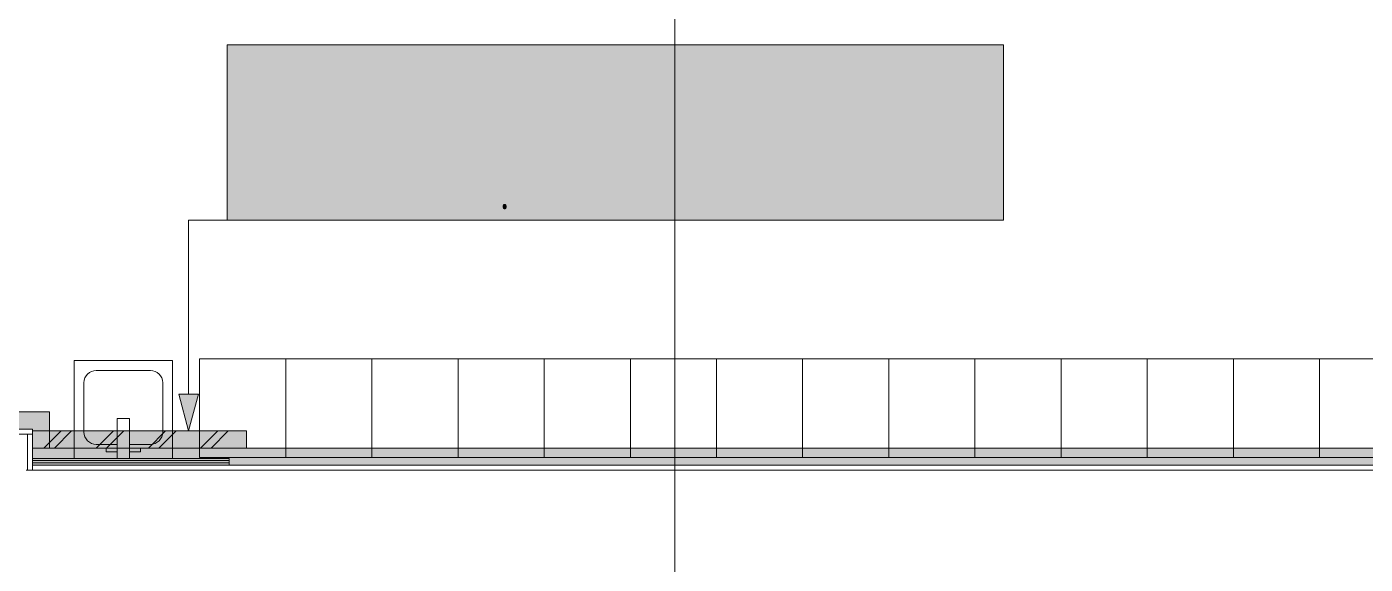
# Model space of a CAD drawing. Header units: millimetres. Extents: x 0 to 1189, y 0 to 841.
# Drawn here: x 378.8 to 433.2, y 371.7 to 393.5 of the extents above; entities that cross this region are included whole.
import ezdxf

# ---------------------------------------------------------------- set-up
doc = ezdxf.new("R2010")
doc.units = ezdxf.units.MM

msp = doc.modelspace()

# ---------------------------------------------------------------- hatches: boundary and pattern name
at = {"true_color": 0xffffff}
h = msp.add_hatch(color=7, dxfattribs=at)
h.dxf.hatch_style = 2
h.paths.add_polyline_path([(386.988591, 392.766371), (418.531639, 392.766371), (418.531639, 385.64936), (386.988591, 385.64936)])
at = {"true_color": 0x0077b0}
h = msp.add_hatch(color=144, dxfattribs=at)
h.dxf.hatch_style = 2
h.paths.add_polyline_path([(387.28954, 392.785444), (388.299917, 392.785444), (388.373643, 392.759882), (388.398585, 392.68347), (388.398585, 390.866113), (388.373643, 390.791354), (388.299917, 390.767445), (388.223505, 390.791354), (388.197943, 390.866113), (388.197943, 392.582046), (387.390963, 392.582046), (387.390963, 390.866113), (387.365676, 390.791354), (387.28954, 390.767445), (387.213403, 390.791354), (387.188116, 390.866113), (387.188116, 392.68347), (387.213403, 392.759882)])
h = msp.add_hatch(color=144, dxfattribs=at)
h.dxf.hatch_style = 2
h.paths.add_polyline_path([(388.803421, 390.866113), (388.803421, 392.68347), (388.828708, 392.759882), (388.904844, 392.785444), (388.980981, 392.759882), (389.006268, 392.68347), (389.006268, 391.977914), (389.813247, 391.977914), (389.813247, 392.68347), (389.83881, 392.759882), (389.915222, 392.785444), (389.988947, 392.759882), (390.013889, 392.68347), (390.013889, 390.866113), (389.988947, 390.791354), (389.915222, 390.767445), (389.83881, 390.791354), (389.813247, 390.866113), (389.813247, 391.775067), (389.006268, 391.775067), (389.006268, 390.866113), (388.980981, 390.791354), (388.904844, 390.767445), (388.828708, 390.791354)])
h = msp.add_hatch(color=144, dxfattribs=at)
h.dxf.hatch_style = 2
h.paths.add_polyline_path([(392.626206, 392.587558), (392.041918, 392.587558), (392.041918, 392.47511), (392.01732, 392.401109), (391.946006, 392.375891), (391.867458, 392.401454), (391.841826, 392.477866), (391.844583, 392.689533), (391.86987, 392.765669), (391.946006, 392.790956), (392.753537, 392.790956), (392.827399, 392.766014), (392.85496, 392.692289), (392.849448, 392.666933), (392.445958, 390.849025), (392.413643, 390.790596), (392.349496, 390.770201), (392.273566, 390.795695), (392.248072, 390.871625), (392.248072, 390.894225)])
h = msp.add_hatch(color=144, dxfattribs=at)
h.dxf.hatch_style = 2
h.paths.add_polyline_path([(391.327128, 391.269602), (390.520149, 391.269602), (390.444012, 391.295165), (390.418725, 391.371577), (390.444012, 391.447714), (390.520149, 391.473001), (391.327128, 391.473001), (391.403264, 391.447714), (391.428551, 391.371577), (391.403264, 391.295165)])
h = msp.add_hatch(color=144, dxfattribs=at)
h.paths.add_polyline_path([(398.671832, 389.79256), (398.671832, 388.58154), (398.642342, 388.424857), (398.55332, 388.293806), (398.422613, 388.206369), (398.268342, 388.178051), (398.065495, 388.178051), (397.909156, 388.206369), (397.780517, 388.293806), (397.691495, 388.424857), (397.662005, 388.58154), (397.662005, 389.185672), (397.691495, 389.342355), (397.780517, 389.473407), (397.91019, 389.55981), (398.065495, 389.589162), (398.468984, 389.589162), (398.468984, 389.79256), (398.454446, 389.870695), (398.412209, 389.936427), (398.34689, 389.978182), (398.268342, 389.992651), (397.96352, 389.992651), (397.890002, 390.018145), (397.864852, 390.094075), (397.890002, 390.170487), (397.96352, 390.19605), (398.268342, 390.19605), (398.42468, 390.166353), (398.55332, 390.077539), (398.642342, 389.948692)])
h.paths.add_polyline_path([(398.468984, 388.58154), (398.468984, 389.385763), (398.065495, 389.385763), (397.986947, 389.371501), (397.921628, 389.329539), (397.879391, 389.263807), (397.864852, 389.185672), (397.864852, 388.58154), (397.879735, 388.504439), (397.924384, 388.437673), (397.989358, 388.3933), (398.065495, 388.378693), (398.268342, 388.378693), (398.345512, 388.3933), (398.409453, 388.437673), (398.454102, 388.503406)])
h = msp.add_hatch(color=144, dxfattribs=at)
h.paths.add_polyline_path([(387.188116, 388.680208), (387.188116, 389.084249), (387.197151, 389.185888), (387.224428, 389.27931), (387.270204, 389.364774), (387.33474, 389.442539), (387.412504, 389.507074), (387.497968, 389.552851), (387.591391, 389.580127), (387.693029, 389.589162), (387.888091, 389.553195), (388.051319, 389.445295), (388.115855, 389.367487), (388.161631, 389.281722), (388.188908, 389.187481), (388.197943, 389.084249), (388.197943, 388.680208), (388.188477, 388.580162), (388.160253, 388.487558), (388.113529, 388.402395), (388.048563, 388.324674), (387.972005, 388.260139), (387.886713, 388.214362), (387.793463, 388.187085), (387.693029, 388.178051), (387.591391, 388.187085), (387.497968, 388.214362), (387.412504, 388.260139), (387.33474, 388.324674), (387.270204, 388.402395), (387.224428, 388.487558), (387.197151, 388.580162)])
h.paths.add_polyline_path([(387.995095, 388.682964), (387.995095, 389.087005), (387.973598, 389.202484), (387.907452, 389.301427), (387.809956, 389.367091), (387.693029, 389.388519), (387.576103, 389.367091), (387.478607, 389.301427), (387.412461, 389.202484), (387.390963, 389.087005), (387.390963, 388.682964), (387.412461, 388.565417), (387.478607, 388.468541), (387.576103, 388.4015), (387.693029, 388.378693), (387.809956, 388.4015), (387.907452, 388.468541), (387.973598, 388.566451)])
h = msp.add_hatch(color=144, dxfattribs=at)
h.dxf.hatch_style = 2
h.paths.add_polyline_path([(388.703843, 389.589162), (389.612246, 389.589162), (389.767619, 389.55981), (389.897775, 389.473407), (389.98659, 389.342355), (390.016286, 389.185672), (390.016286, 388.276718), (389.990724, 388.20196), (389.914312, 388.178051), (389.838175, 388.20196), (389.812888, 388.276718), (389.812888, 389.185672), (389.798419, 389.263807), (389.756664, 389.329539), (389.690863, 389.372534), (389.612246, 389.385763), (389.409398, 389.385763), (389.409398, 388.276718), (389.383905, 388.20196), (389.307975, 388.178051), (389.233974, 388.20196), (389.208756, 388.276718), (389.208756, 389.385763), (388.805266, 389.385763), (388.805266, 388.276718), (388.779979, 388.20196), (388.703843, 388.178051), (388.627706, 388.20196), (388.602419, 388.276718), (388.602419, 389.490494), (388.627706, 389.564219)])
h = msp.add_hatch(color=144, dxfattribs=at)
h.dxf.hatch_style = 2
h.paths.add_polyline_path([(391.112001, 388.276718), (391.112001, 389.490494), (391.137288, 389.564219), (391.213425, 389.589162), (391.718338, 389.589162), (391.87261, 389.55981), (392.003316, 389.473407), (392.092338, 389.342355), (392.121828, 389.185672), (392.121828, 388.276718), (392.096541, 388.20196), (392.020404, 388.178051), (391.944268, 388.20196), (391.918981, 388.276718), (391.918981, 389.185672), (391.904442, 389.263807), (391.862205, 389.329539), (391.796886, 389.372534), (391.718338, 389.385763), (391.314849, 389.385763), (391.314849, 388.276718), (391.289562, 388.20196), (391.213425, 388.178051), (391.137288, 388.20196)])
h = msp.add_hatch(color=144, dxfattribs=at)
h.paths.add_polyline_path([(392.526304, 388.680208), (392.526304, 389.084249), (392.535339, 389.185888), (392.562616, 389.27931), (392.608392, 389.364774), (392.672928, 389.442539), (392.750692, 389.507074), (392.836156, 389.552851), (392.929579, 389.580127), (393.031218, 389.589162), (393.226279, 389.553195), (393.389507, 389.445295), (393.454043, 389.367487), (393.499819, 389.281722), (393.527096, 389.187481), (393.536131, 389.084249), (393.536131, 388.680208), (393.526665, 388.580162), (393.498441, 388.487558), (393.451717, 388.402395), (393.386751, 388.324674), (393.310193, 388.260139), (393.224901, 388.214362), (393.131651, 388.187085), (393.031218, 388.178051), (392.929579, 388.187085), (392.836156, 388.214362), (392.750692, 388.260139), (392.672928, 388.324674), (392.608392, 388.402395), (392.562616, 388.487558), (392.535339, 388.580162)])
h.paths.add_polyline_path([(393.333284, 388.682964), (393.333284, 389.087005), (393.311786, 389.202484), (393.24564, 389.301427), (393.148144, 389.367091), (393.031218, 389.388519), (392.914291, 389.367091), (392.816795, 389.301427), (392.750649, 389.202484), (392.729152, 389.087005), (392.729152, 388.682964), (392.750649, 388.565417), (392.816795, 388.468541), (392.914291, 388.4015), (393.031218, 388.378693), (393.148144, 388.4015), (393.24564, 388.468541), (393.311786, 388.566451)])
h = msp.add_hatch(color=144, dxfattribs=at)
h.dxf.hatch_style = 2
h.paths.add_polyline_path([(394.445521, 389.589162), (394.84901, 389.589162), (394.925147, 389.564219), (394.950434, 389.490494), (394.950434, 388.276718), (394.925147, 388.20196), (394.84901, 388.178051), (394.772873, 388.20196), (394.747586, 388.276718), (394.747586, 389.385763), (394.516076, 389.385763), (394.135186, 388.24585), (394.101218, 388.195001), (394.042031, 388.178051), (393.965894, 388.203338), (393.940607, 388.279474), (393.946119, 388.310894), (394.344097, 389.507582), (394.384267, 389.569456)])
h = msp.add_hatch(color=144, dxfattribs=at)
h.paths.add_polyline_path([(396.161889, 389.385763), (395.7584, 389.385763), (395.679852, 389.371501), (395.614533, 389.329539), (395.572296, 389.263807), (395.557758, 389.185672), (395.557758, 388.58154), (395.57264, 388.504439), (395.617289, 388.437673), (395.682263, 388.3933), (395.7584, 388.378693), (395.961247, 388.378693), (396.038417, 388.3933), (396.102358, 388.437673), (396.147007, 388.503406), (396.161889, 388.58154)])
h.paths.add_polyline_path([(396.565379, 388.276718), (396.540437, 388.20196), (396.466711, 388.178051), (396.337107, 388.203682), (396.235201, 388.28223), (396.110006, 388.203682), (395.961247, 388.178051), (395.7584, 388.178051), (395.602061, 388.206369), (395.473422, 388.293806), (395.3844, 388.423824), (395.35491, 388.58154), (395.35491, 389.185672), (395.3844, 389.342355), (395.473422, 389.473407), (395.602061, 389.55981), (395.7584, 389.589162), (396.263313, 389.589162), (396.33945, 389.564219), (396.364737, 389.490494), (396.364737, 388.480117), (396.390299, 388.40398), (396.466711, 388.378693), (396.540437, 388.35313)])
h = msp.add_hatch(color=144, dxfattribs=at)
h.paths.add_polyline_path([(399.076308, 388.680208), (399.076308, 389.084249), (399.085343, 389.185888), (399.11262, 389.27931), (399.158396, 389.364774), (399.222931, 389.442539), (399.300696, 389.507074), (399.38616, 389.552851), (399.479582, 389.580127), (399.581221, 389.589162), (399.776283, 389.553195), (399.939511, 389.445295), (400.004047, 389.367487), (400.049823, 389.281722), (400.0771, 389.187481), (400.086135, 389.084249), (400.086135, 388.680208), (400.076669, 388.580162), (400.048445, 388.487558), (400.001721, 388.402395), (399.936755, 388.324674), (399.860197, 388.260139), (399.774905, 388.214362), (399.681655, 388.187085), (399.581221, 388.178051), (399.479582, 388.187085), (399.38616, 388.214362), (399.300696, 388.260139), (399.222931, 388.324674), (399.158396, 388.402395), (399.11262, 388.487558), (399.085343, 388.580162)])
h.paths.add_polyline_path([(399.883287, 388.682964), (399.883287, 389.087005), (399.86179, 389.202484), (399.795644, 389.301427), (399.698148, 389.367091), (399.581221, 389.388519), (399.464295, 389.367091), (399.366799, 389.301427), (399.300653, 389.202484), (399.279155, 389.087005), (399.279155, 388.682964), (399.300653, 388.565417), (399.366799, 388.468541), (399.464295, 388.4015), (399.581221, 388.378693), (399.698148, 388.4015), (399.795644, 388.468541), (399.86179, 388.566451)])
h = msp.add_hatch(color=144, dxfattribs=at)
h.dxf.hatch_style = 2
h.paths.add_polyline_path([(401.18186, 388.276718), (401.18186, 389.490494), (401.207147, 389.564219), (401.283284, 389.589162), (401.788197, 389.589162), (401.942468, 389.55981), (402.073175, 389.473407), (402.162197, 389.342355), (402.191687, 389.185672), (402.191687, 388.276718), (402.1664, 388.20196), (402.090263, 388.178051), (402.014126, 388.20196), (401.988839, 388.276718), (401.988839, 389.185672), (401.974301, 389.263807), (401.932064, 389.329539), (401.866745, 389.372534), (401.788197, 389.385763), (401.384707, 389.385763), (401.384707, 388.276718), (401.35942, 388.20196), (401.283284, 388.178051), (401.207147, 388.20196)])
h = msp.add_hatch(color=144, dxfattribs=at)
h.paths.add_polyline_path([(402.596163, 388.680208), (402.596163, 389.084249), (402.605198, 389.185888), (402.632474, 389.27931), (402.678251, 389.364774), (402.742786, 389.442539), (402.820551, 389.507074), (402.906015, 389.552851), (402.999437, 389.580127), (403.101076, 389.589162), (403.296138, 389.553195), (403.459366, 389.445295), (403.523902, 389.367487), (403.569678, 389.281722), (403.596955, 389.187481), (403.60599, 389.084249), (403.60599, 388.680208), (403.596524, 388.580162), (403.5683, 388.487558), (403.521576, 388.402395), (403.45661, 388.324674), (403.380052, 388.260139), (403.29476, 388.214362), (403.201509, 388.187085), (403.101076, 388.178051), (402.999437, 388.187085), (402.906015, 388.214362), (402.820551, 388.260139), (402.742786, 388.324674), (402.678251, 388.402395), (402.632474, 388.487558), (402.605198, 388.580162)])
h.paths.add_polyline_path([(403.403142, 388.682964), (403.403142, 389.087005), (403.381645, 389.202484), (403.315499, 389.301427), (403.218003, 389.367091), (403.101076, 389.388519), (402.98415, 389.367091), (402.886654, 389.301427), (402.820508, 389.202484), (402.79901, 389.087005), (402.79901, 388.682964), (402.820508, 388.565417), (402.886654, 388.468541), (402.98415, 388.4015), (403.101076, 388.378693), (403.218003, 388.4015), (403.315499, 388.468541), (403.381645, 388.566451)])
h = msp.add_hatch(color=144, dxfattribs=at)
h.dxf.hatch_style = 2
h.paths.add_polyline_path([(404.11189, 389.589162), (405.020292, 389.589162), (405.175666, 389.55981), (405.305822, 389.473407), (405.394637, 389.342355), (405.424333, 389.185672), (405.424333, 388.276718), (405.398771, 388.20196), (405.322358, 388.178051), (405.246222, 388.20196), (405.220935, 388.276718), (405.220935, 389.185672), (405.206465, 389.263807), (405.164711, 389.329539), (405.09891, 389.372534), (405.020292, 389.385763), (404.817445, 389.385763), (404.817445, 388.276718), (404.791952, 388.20196), (404.716022, 388.178051), (404.642021, 388.20196), (404.616803, 388.276718), (404.616803, 389.385763), (404.213313, 389.385763), (404.213313, 388.276718), (404.188026, 388.20196), (404.11189, 388.178051), (404.035753, 388.20196), (404.010466, 388.276718), (404.010466, 389.490494), (404.035753, 389.564219)])
h = msp.add_hatch(color=144, dxfattribs=at)
h.paths.add_polyline_path([(405.828535, 388.680208), (405.828535, 389.084249), (405.83757, 389.185888), (405.864846, 389.27931), (405.910623, 389.364774), (405.975158, 389.442539), (406.052923, 389.507074), (406.138387, 389.552851), (406.231809, 389.580127), (406.333448, 389.589162), (406.528509, 389.553195), (406.691738, 389.445295), (406.756273, 389.367487), (406.80205, 389.281722), (406.829327, 389.187481), (406.838361, 389.084249), (406.838361, 388.680208), (406.828896, 388.580162), (406.800672, 388.487558), (406.753948, 388.402395), (406.688982, 388.324674), (406.612423, 388.260139), (406.527131, 388.214362), (406.433881, 388.187085), (406.333448, 388.178051), (406.231809, 388.187085), (406.138387, 388.214362), (406.052923, 388.260139), (405.975158, 388.324674), (405.910623, 388.402395), (405.864846, 388.487558), (405.83757, 388.580162)])
h.paths.add_polyline_path([(406.635514, 388.682964), (406.635514, 389.087005), (406.614017, 389.202484), (406.547871, 389.301427), (406.450375, 389.367091), (406.333448, 389.388519), (406.216522, 389.367091), (406.119025, 389.301427), (406.052879, 389.202484), (406.031382, 389.087005), (406.031382, 388.682964), (406.052879, 388.565417), (406.119025, 388.468541), (406.216522, 388.4015), (406.333448, 388.378693), (406.450375, 388.4015), (406.547871, 388.468541), (406.614017, 388.566451)])
h = msp.add_hatch(color=144, dxfattribs=at)
h.dxf.hatch_style = 2
h.paths.add_polyline_path([(407.747751, 389.589162), (408.151241, 389.589162), (408.227377, 389.564219), (408.252664, 389.490494), (408.252664, 388.276718), (408.227377, 388.20196), (408.151241, 388.178051), (408.075104, 388.20196), (408.049817, 388.276718), (408.049817, 389.385763), (407.818307, 389.385763), (407.437417, 388.24585), (407.403448, 388.195001), (407.344261, 388.178051), (407.268125, 388.203338), (407.242838, 388.279474), (407.24835, 388.310894), (407.646327, 389.507582), (407.686497, 389.569456)])
h = msp.add_hatch(color=144, dxfattribs=at)
h.dxf.hatch_style = 2
h.paths.add_polyline_path([(408.859988, 388.92605), (409.494988, 389.56105), (409.526132, 389.582547), (409.565544, 389.589162), (409.64168, 389.564219), (409.666967, 389.490494), (409.636099, 389.419939), (409.192922, 388.974006), (409.647675, 388.33625), (409.666967, 388.276718), (409.64168, 388.20196), (409.565544, 388.178051), (409.516968, 388.188731), (409.481208, 388.220494), (409.046299, 388.830138), (408.859988, 388.641072), (408.859988, 388.276718), (408.834701, 388.20196), (408.758564, 388.178051), (408.682428, 388.20196), (408.657141, 388.276718), (408.657141, 389.490494), (408.682428, 389.564219), (408.758564, 389.589162), (408.834701, 389.564219), (408.859988, 389.490494)])
h = msp.add_hatch(color=144, dxfattribs=at)
h.paths.add_polyline_path([(410.878423, 389.385763), (410.474933, 389.385763), (410.396385, 389.371501), (410.331066, 389.329539), (410.288829, 389.263807), (410.274291, 389.185672), (410.274291, 388.58154), (410.289174, 388.504439), (410.333822, 388.437673), (410.398797, 388.3933), (410.474933, 388.378693), (410.677781, 388.378693), (410.754951, 388.3933), (410.818892, 388.437673), (410.86354, 388.503406), (410.878423, 388.58154)])
h.paths.add_polyline_path([(411.281913, 388.276718), (411.25697, 388.20196), (411.183245, 388.178051), (411.05364, 388.203682), (410.951735, 388.28223), (410.82654, 388.203682), (410.677781, 388.178051), (410.474933, 388.178051), (410.318595, 388.206369), (410.189955, 388.293806), (410.100934, 388.423824), (410.071444, 388.58154), (410.071444, 389.185672), (410.100934, 389.342355), (410.189955, 389.473407), (410.318595, 389.55981), (410.474933, 389.589162), (410.979847, 389.589162), (411.055983, 389.564219), (411.08127, 389.490494), (411.08127, 388.480117), (411.106833, 388.40398), (411.183245, 388.378693), (411.25697, 388.35313)])
h = msp.add_hatch(color=144, dxfattribs=at)
h.dxf.hatch_style = 2
h.paths.add_polyline_path([(387.137956, 386.163465), (387.137956, 387.074072), (387.156973, 387.129194), (387.214023, 387.147935), (387.592708, 387.147935), (387.708532, 387.125955), (387.80658, 387.061394), (387.873277, 386.962658), (387.895325, 386.845318), (387.895325, 386.163465), (387.876309, 386.107516), (387.819258, 386.089602), (387.762207, 386.107516), (387.74319, 386.163465), (387.74319, 386.845318), (387.732304, 386.904091), (387.700746, 386.953356), (387.651482, 386.985533), (387.592708, 386.9958), (387.290091, 386.9958), (387.290091, 386.163465), (387.271074, 386.107516), (387.214023, 386.089602), (387.156973, 386.107516)])
h = msp.add_hatch(color=144, dxfattribs=at)
h.paths.add_polyline_path([(388.198782, 387.074072), (388.217799, 387.129194), (388.27485, 387.147935), (388.653534, 387.147935), (388.770806, 387.125955), (388.867406, 387.061394), (388.934103, 386.962658), (388.956152, 386.845318), (388.956152, 386.392219), (388.934103, 386.274879), (388.867406, 386.176143), (388.770806, 386.110755), (388.653534, 386.089602), (388.350917, 386.089602), (388.350917, 385.708712), (388.3319, 385.653108), (388.27485, 385.634298), (388.217799, 385.653108), (388.198782, 385.708712)])
h.paths.add_polyline_path([(388.350917, 386.9958), (388.350917, 386.240084), (388.653534, 386.240084), (388.711205, 386.251177), (388.759368, 386.284181), (388.792854, 386.333446), (388.804016, 386.392219), (388.804016, 386.845318), (388.79313, 386.904091), (388.761573, 386.953356), (388.712308, 386.985533), (388.653534, 386.9958)])
h = msp.add_hatch(color=144, dxfattribs=at)
h.dxf.hatch_style = 2
h.paths.add_polyline_path([(390.016978, 387.074072), (390.016978, 386.163465), (389.997961, 386.107516), (389.94091, 386.089602), (389.562225, 386.089602), (389.444954, 386.110755), (389.348354, 386.176143), (389.281657, 386.274052), (389.259608, 386.392219), (389.259608, 387.074072), (389.278625, 387.129194), (389.335676, 387.147935), (389.392727, 387.129194), (389.411744, 387.074072), (389.411744, 386.392219), (389.422906, 386.334272), (389.456392, 386.284181), (389.505381, 386.251177), (389.562225, 386.240084), (389.864843, 386.240084), (389.864843, 387.074072), (389.883859, 387.129194), (389.94091, 387.147935), (389.997961, 387.129194)])
h = msp.add_hatch(color=144, dxfattribs=at)
h.paths.add_polyline_path([(390.47257, 387.074072), (390.564416, 387.129194), (390.648407, 387.147935), (390.693952, 387.161784), (390.734948, 387.200852), (390.765403, 387.250461), (390.775187, 387.300071), (390.764094, 387.359051), (390.73109, 387.408109), (390.681825, 387.440493), (390.623052, 387.450552), (390.564278, 387.439666), (390.515013, 387.408109), (390.483456, 387.359051), (390.47257, 387.300071)])
h.paths.add_polyline_path([(390.849601, 387.118169), (390.943239, 387.06105), (391.016619, 386.978712), (391.062301, 386.878942), (391.077804, 386.770904), (391.077804, 386.466633), (391.049554, 386.321043), (390.965907, 386.199845), (390.844296, 386.116818), (390.699119, 386.089602), (390.55284, 386.116818), (390.430126, 386.199845), (390.347582, 386.32187), (390.320434, 386.466633), (390.320434, 387.300071), (390.342483, 387.417824), (390.40918, 387.516147), (390.506401, 387.58119), (390.623052, 387.603239), (390.740323, 387.580915), (390.838577, 387.513942), (390.90362, 387.417548), (390.925669, 387.300071), (390.906652, 387.197338)])
h.paths.add_polyline_path([(390.925669, 386.468287), (390.925669, 386.770904), (390.909408, 386.857996), (390.860074, 386.931859), (390.786625, 386.981399), (390.699119, 386.997453), (390.611614, 386.981399), (390.538164, 386.931859), (390.488831, 386.857996), (390.47257, 386.770904), (390.47257, 386.468287), (390.488831, 386.380023), (390.538164, 386.307883), (390.611614, 386.25724), (390.699119, 386.240084), (390.786625, 386.25724), (390.860074, 386.307883), (390.909408, 386.38085)])
h = msp.add_hatch(color=144, dxfattribs=at)
h.paths.add_polyline_path([(391.649702, 386.544906), (391.544007, 386.576945), (391.457328, 386.644124), (391.400278, 386.736866), (391.381261, 386.845318), (391.403309, 386.962658), (391.470006, 387.061394), (391.566607, 387.125955), (391.683878, 387.147935), (392.062563, 387.147935), (392.119613, 387.129194), (392.13863, 387.074072), (392.13863, 386.163465), (392.119613, 386.107516), (392.062563, 386.089602), (392.005512, 386.107516), (391.986495, 386.163465), (391.986495, 386.542701), (391.833808, 386.542701), (391.518513, 386.119367), (391.491228, 386.096423), (391.457328, 386.089602), (391.400278, 386.107516), (391.381261, 386.163465), (391.396143, 386.210318)])
h.paths.add_polyline_path([(391.533396, 386.845318), (391.544558, 386.787371), (391.578044, 386.73728), (391.627034, 386.703793), (391.683878, 386.692631), (391.986495, 386.692631), (391.986495, 386.9958), (391.683878, 386.9958), (391.625104, 386.984913), (391.57584, 386.953356), (391.544283, 386.904091)])
h = msp.add_hatch(color=144, dxfattribs=at)
h.dxf.hatch_style = 2
h.paths.add_polyline_path([(392.971253, 386.392219), (392.961469, 386.455402), (392.931015, 386.502462), (392.841718, 386.542701), (392.744704, 386.542701), (392.691787, 386.565852), (392.668636, 386.618768), (392.691787, 386.67389), (392.76565, 386.697041), (392.788801, 386.697041), (392.814157, 386.694836), (392.881474, 386.705998), (392.931015, 386.739485), (392.961469, 386.78682), (392.971253, 386.845318), (392.961194, 386.904091), (392.92881, 386.953356), (392.879545, 386.985533), (392.820772, 386.9958), (392.744704, 386.9958), (392.674493, 386.986016), (392.589813, 386.957215), (392.520566, 386.928689), (392.498862, 386.919181), (392.458623, 386.946742), (392.442087, 386.999658), (392.473368, 387.056778), (392.566661, 387.107696), (392.662091, 387.138151), (392.744704, 387.147935), (392.820772, 387.147935), (392.938318, 387.125955), (393.036848, 387.061394), (393.101409, 386.962658), (393.123389, 386.845318), (393.097826, 386.709099), (393.01976, 386.618768), (393.097826, 386.528438), (393.123389, 386.392219), (393.101409, 386.274879), (393.036848, 386.176143), (392.938318, 386.110755), (392.820772, 386.089602), (392.744704, 386.089602), (392.660161, 386.09911), (392.564457, 386.127636), (392.472473, 386.17883), (392.442087, 386.237879), (392.458623, 386.290795), (392.501067, 386.318356), (392.525251, 386.308848), (392.592017, 386.280322), (392.674769, 386.249868), (392.744704, 386.240084), (392.820772, 386.240084), (392.879545, 386.251177), (392.92881, 386.284181), (392.960367, 386.333446)])
h = msp.add_hatch(color=144, dxfattribs=at)
h.dxf.hatch_style = 2
h.paths.add_polyline_path([(393.578813, 386.650739), (394.055063, 387.126989), (394.10798, 387.147935), (394.16503, 387.129194), (394.184047, 387.074072), (394.160896, 387.021156), (393.828514, 386.686568), (394.169165, 386.208113), (394.184047, 386.163465), (394.16503, 386.107516), (394.10798, 386.089602), (394.04459, 386.121572), (393.718822, 386.57853), (393.578813, 386.436867), (393.578813, 386.163465), (393.559796, 386.107516), (393.502745, 386.089602), (393.445695, 386.107516), (393.426678, 386.163465), (393.426678, 387.074072), (393.445695, 387.129194), (393.502745, 387.147935), (393.559796, 387.129194), (393.578813, 387.074072)])
h = msp.add_hatch(color=144, dxfattribs=at)
h.dxf.hatch_style = 2
h.paths.add_polyline_path([(395.092738, 385.935261), (395.092738, 386.089602), (394.790121, 386.089602), (394.67285, 386.110755), (394.576249, 386.176143), (394.509552, 386.274879), (394.487504, 386.392219), (394.487504, 387.074072), (394.506521, 387.129194), (394.563572, 387.147935), (394.620622, 387.129194), (394.639639, 387.074072), (394.639639, 386.392219), (394.650801, 386.334272), (394.684288, 386.284181), (394.733277, 386.251177), (394.790121, 386.240084), (395.092738, 386.240084), (395.092738, 387.074072), (395.111755, 387.129194), (395.168806, 387.147935), (395.225857, 387.129194), (395.244874, 387.074072), (395.244874, 385.937466), (395.223101, 385.819713), (395.158333, 385.72139), (395.061732, 385.656347), (394.944461, 385.634298), (394.639639, 385.634298), (394.582588, 385.653384), (394.563572, 385.710917), (394.586723, 385.763834), (394.639639, 385.786985), (394.942256, 385.786985), (395.00103, 385.797044), (395.050295, 385.829428), (395.081852, 385.876764)])
h = msp.add_hatch(color=144, dxfattribs=at)
h.dxf.hatch_style = 2
h.paths.add_polyline_path([(396.217505, 386.845318), (396.217505, 386.392219), (396.228667, 386.334272), (396.262153, 386.284181), (396.311142, 386.251177), (396.367987, 386.240084), (396.594536, 386.240084), (396.651587, 386.220998), (396.670604, 386.163465), (396.651587, 386.107516), (396.594536, 386.089602), (396.367987, 386.089602), (396.250716, 386.110755), (396.154115, 386.176143), (396.087418, 386.274052), (396.065369, 386.392219), (396.065369, 386.845318), (396.087418, 386.962658), (396.154115, 387.061394), (396.250716, 387.125955), (396.367987, 387.147935), (396.594536, 387.147935), (396.651587, 387.128918), (396.670604, 387.071867), (396.651587, 387.014817), (396.594536, 386.9958), (396.367987, 386.9958), (396.309213, 386.984913), (396.259948, 386.953356), (396.228391, 386.904091)])
h = msp.add_hatch(color=144, dxfattribs=at)
h.dxf.hatch_style = 2
h.paths.add_polyline_path([(397.428477, 386.466633), (397.12586, 386.855791), (397.12586, 386.163465), (397.106843, 386.107516), (397.049792, 386.089602), (396.992742, 386.107516), (396.973725, 386.163465), (396.973725, 387.074072), (396.992742, 387.129194), (397.049792, 387.147935), (397.087826, 387.136566), (397.12586, 387.101633), (397.428477, 386.711924), (397.731094, 387.101633), (397.769404, 387.136566), (397.807713, 387.147935), (397.862835, 387.129194), (397.881576, 387.074072), (397.881576, 386.163465), (397.862835, 386.107516), (397.807713, 386.089602), (397.75018, 386.107516), (397.731094, 386.163465), (397.731094, 386.855791)])
h = msp.add_hatch(color=144, dxfattribs=at)
h.dxf.hatch_style = 2
h.paths.add_polyline_path([(399.311916, 386.845318), (399.311916, 386.392219), (399.323078, 386.334272), (399.356564, 386.284181), (399.405554, 386.251177), (399.462398, 386.240084), (399.688947, 386.240084), (399.745998, 386.220998), (399.765015, 386.163465), (399.745998, 386.107516), (399.688947, 386.089602), (399.462398, 386.089602), (399.345127, 386.110755), (399.248526, 386.176143), (399.181829, 386.274052), (399.15978, 386.392219), (399.15978, 386.845318), (399.181829, 386.962658), (399.248526, 387.061394), (399.345127, 387.125955), (399.462398, 387.147935), (399.688947, 387.147935), (399.745998, 387.128918), (399.765015, 387.071867), (399.745998, 387.014817), (399.688947, 386.9958), (399.462398, 386.9958), (399.403624, 386.984913), (399.354359, 386.953356), (399.322802, 386.904091)])
h = msp.add_hatch(color=144, dxfattribs=at)
h.dxf.hatch_style = 2
h.paths.add_polyline_path([(400.537771, 386.618768), (400.812828, 386.205908), (400.825506, 386.163465), (400.806489, 386.107516), (400.749438, 386.089602), (400.686048, 386.121572), (400.446821, 386.480965), (400.207593, 386.121572), (400.144203, 386.089602), (400.091287, 386.110548), (400.068136, 386.163465), (400.080814, 386.205908), (400.35587, 386.618768), (400.080814, 387.029424), (400.068136, 387.074072), (400.087153, 387.129194), (400.144203, 387.147935), (400.207593, 387.115965), (400.446821, 386.756572), (400.686048, 387.115965), (400.749438, 387.147935), (400.806489, 387.130021), (400.825506, 387.074072), (400.812828, 387.029424)])
h = msp.add_hatch(color=144, dxfattribs=at)
h.paths.add_polyline_path([(401.507647, 386.997453), (401.420141, 386.981399), (401.346692, 386.931859), (401.297358, 386.858823), (401.281097, 386.770904), (401.281097, 386.694836), (401.734196, 386.694836), (401.734196, 386.770904), (401.717935, 386.858823), (401.668602, 386.931859), (401.595152, 386.981399)])
h.paths.add_polyline_path([(401.281097, 386.542701), (401.281097, 386.392219), (401.292259, 386.334272), (401.325746, 386.284181), (401.374735, 386.251177), (401.431579, 386.240084), (401.810264, 386.240084), (401.867315, 386.220998), (401.886332, 386.163465), (401.867315, 386.107516), (401.810264, 386.089602), (401.431579, 386.089602), (401.314308, 386.110755), (401.217708, 386.176143), (401.151011, 386.274052), (401.128962, 386.392219), (401.128962, 386.76925), (401.156109, 386.91546), (401.238654, 387.037692), (401.361368, 387.120719), (401.507647, 387.147935), (401.653926, 387.120994), (401.77664, 387.039897), (401.859184, 386.917389), (401.886332, 386.770904), (401.886332, 386.542701)])
h = msp.add_hatch(color=144, dxfattribs=at)
h.dxf.hatch_style = 2
h.paths.add_polyline_path([(402.644541, 386.466633), (402.341924, 386.855791), (402.341924, 386.163465), (402.322907, 386.107516), (402.265856, 386.089602), (402.208805, 386.107516), (402.189788, 386.163465), (402.189788, 387.074072), (402.208805, 387.129194), (402.265856, 387.147935), (402.30389, 387.136566), (402.341924, 387.101633), (402.644541, 386.711924), (402.947158, 387.101633), (402.985467, 387.136566), (403.023777, 387.147935), (403.078898, 387.129194), (403.09764, 387.074072), (403.09764, 386.163465), (403.078898, 386.107516), (403.023777, 386.089602), (402.966244, 386.107516), (402.947158, 386.163465), (402.947158, 386.855791)])
h = msp.add_hatch(color=144, dxfattribs=at)
h.paths.add_polyline_path([(404.006202, 386.392219), (403.984153, 386.274879), (403.91911, 386.176143), (403.820856, 386.110755), (403.703585, 386.089602), (403.477035, 386.089602), (403.419985, 386.107516), (403.400968, 386.163465), (403.400968, 387.074072), (403.419985, 387.129194), (403.477035, 387.147935), (403.534086, 387.129194), (403.553103, 387.074072), (403.553103, 386.694836), (403.703585, 386.694836), (403.820856, 386.672856), (403.91911, 386.608295), (403.984153, 386.509766)])
h.paths.add_polyline_path([(403.85572, 386.392219), (403.844627, 386.450992), (403.811623, 386.500257), (403.762358, 386.531814), (403.703585, 386.542701), (403.553103, 386.542701), (403.553103, 386.240084), (403.703585, 386.240084), (403.762358, 386.251177), (403.811623, 386.284181), (403.844627, 386.333446)])
h.paths.add_polyline_path([(404.158338, 387.074072), (404.177423, 387.129194), (404.234956, 387.147935), (404.290078, 387.129194), (404.308819, 387.074072), (404.308819, 386.163465), (404.290078, 386.107516), (404.234956, 386.089602), (404.177423, 386.107516), (404.158338, 386.163465)])
h = msp.add_hatch(color=144, dxfattribs=at)
h.paths.add_polyline_path([(405.28495, 387.074072), (405.376797, 387.129194), (405.460788, 387.147935), (405.506332, 387.161784), (405.547329, 387.200852), (405.577784, 387.250461), (405.587568, 387.300071), (405.576474, 387.359051), (405.54347, 387.408109), (405.494206, 387.440493), (405.435432, 387.450552), (405.376659, 387.439666), (405.327394, 387.408109), (405.295837, 387.359051), (405.28495, 387.300071)])
h.paths.add_polyline_path([(405.661982, 387.118169), (405.755619, 387.06105), (405.829, 386.978712), (405.874682, 386.878942), (405.890185, 386.770904), (405.890185, 386.466633), (405.861935, 386.321043), (405.778288, 386.199845), (405.656676, 386.116818), (405.5115, 386.089602), (405.365221, 386.116818), (405.242507, 386.199845), (405.159962, 386.32187), (405.132815, 386.466633), (405.132815, 387.300071), (405.154864, 387.417824), (405.221561, 387.516147), (405.318781, 387.58119), (405.435432, 387.603239), (405.552703, 387.580915), (405.650957, 387.513942), (405.716001, 387.417548), (405.738049, 387.300071), (405.719032, 387.197338)])
h.paths.add_polyline_path([(405.738049, 386.468287), (405.738049, 386.770904), (405.721789, 386.857996), (405.672455, 386.931859), (405.599005, 386.981399), (405.5115, 386.997453), (405.423994, 386.981399), (405.350545, 386.931859), (405.301211, 386.857996), (405.28495, 386.770904), (405.28495, 386.468287), (405.301211, 386.380023), (405.350545, 386.307883), (405.423994, 386.25724), (405.5115, 386.240084), (405.599005, 386.25724), (405.672455, 386.307883), (405.721789, 386.38085)])
h = msp.add_hatch(color=144, dxfattribs=at)
h.dxf.hatch_style = 2
h.paths.add_polyline_path([(406.712159, 386.163465), (406.712159, 387.074072), (406.731176, 387.129194), (406.788226, 387.147935), (407.166911, 387.147935), (407.282735, 387.125955), (407.380783, 387.061394), (407.44748, 386.962658), (407.469528, 386.845318), (407.469528, 386.163465), (407.450512, 386.107516), (407.393461, 386.089602), (407.33641, 386.107516), (407.317393, 386.163465), (407.317393, 386.845318), (407.306507, 386.904091), (407.274949, 386.953356), (407.225685, 386.985533), (407.166911, 386.9958), (406.864294, 386.9958), (406.864294, 386.163465), (406.845277, 386.107516), (406.788226, 386.089602), (406.731176, 386.107516)])
h = msp.add_hatch(color=144, dxfattribs=at)
h.paths.add_polyline_path([(407.772985, 387.074072), (407.792002, 387.129194), (407.849053, 387.147935), (408.227737, 387.147935), (408.345009, 387.125955), (408.441609, 387.061394), (408.508306, 386.962658), (408.530355, 386.845318), (408.530355, 386.392219), (408.508306, 386.274879), (408.441609, 386.176143), (408.345009, 386.110755), (408.227737, 386.089602), (407.92512, 386.089602), (407.92512, 385.708712), (407.906103, 385.653108), (407.849053, 385.634298), (407.792002, 385.653108), (407.772985, 385.708712)])
h.paths.add_polyline_path([(407.92512, 386.9958), (407.92512, 386.240084), (408.227737, 386.240084), (408.285408, 386.251177), (408.333571, 386.284181), (408.367057, 386.333446), (408.378219, 386.392219), (408.378219, 386.845318), (408.367333, 386.904091), (408.335776, 386.953356), (408.286511, 386.985533), (408.227737, 386.9958)])
h = msp.add_hatch(color=144, dxfattribs=at)
h.dxf.hatch_style = 2
h.paths.add_polyline_path([(409.591181, 387.074072), (409.591181, 386.163465), (409.572164, 386.107516), (409.515113, 386.089602), (409.136428, 386.089602), (409.019157, 386.110755), (408.922557, 386.176143), (408.85586, 386.274052), (408.833811, 386.392219), (408.833811, 387.074072), (408.852828, 387.129194), (408.909879, 387.147935), (408.96693, 387.129194), (408.985947, 387.074072), (408.985947, 386.392219), (408.997109, 386.334272), (409.030595, 386.284181), (409.079584, 386.251177), (409.136428, 386.240084), (409.439045, 386.240084), (409.439045, 387.074072), (409.458062, 387.129194), (409.515113, 387.147935), (409.572164, 387.129194)])
h = msp.add_hatch(color=144, dxfattribs=at)
h.dxf.hatch_style = 2
h.paths.add_polyline_path([(410.34939, 386.466633), (410.046773, 386.855791), (410.046773, 386.163465), (410.027756, 386.107516), (409.970705, 386.089602), (409.913654, 386.107516), (409.894637, 386.163465), (409.894637, 387.074072), (409.913654, 387.129194), (409.970705, 387.147935), (410.008739, 387.136566), (410.046773, 387.101633), (410.34939, 386.711924), (410.652007, 387.101633), (410.690317, 387.136566), (410.728626, 387.147935), (410.783748, 387.129194), (410.802489, 387.074072), (410.802489, 386.163465), (410.783748, 386.107516), (410.728626, 386.089602), (410.671093, 386.107516), (410.652007, 386.163465), (410.652007, 386.855791)])
h = msp.add_hatch(color=144, dxfattribs=at)
h.paths.add_polyline_path([(411.484502, 386.997453), (411.396996, 386.981399), (411.323547, 386.931859), (411.274213, 386.858823), (411.257952, 386.770904), (411.257952, 386.694836), (411.711051, 386.694836), (411.711051, 386.770904), (411.69479, 386.858823), (411.645457, 386.931859), (411.572007, 386.981399)])
h.paths.add_polyline_path([(411.257952, 386.542701), (411.257952, 386.392219), (411.269114, 386.334272), (411.302601, 386.284181), (411.35159, 386.251177), (411.408434, 386.240084), (411.787119, 386.240084), (411.84417, 386.220998), (411.863187, 386.163465), (411.84417, 386.107516), (411.787119, 386.089602), (411.408434, 386.089602), (411.291163, 386.110755), (411.194563, 386.176143), (411.127865, 386.274052), (411.105817, 386.392219), (411.105817, 386.76925), (411.132964, 386.91546), (411.215509, 387.037692), (411.338223, 387.120719), (411.484502, 387.147935), (411.630781, 387.120994), (411.753495, 387.039897), (411.836039, 386.917389), (411.863187, 386.770904), (411.863187, 386.542701)])
h = msp.add_hatch(color=144, dxfattribs=at)
h.dxf.hatch_style = 2
h.paths.add_polyline_path([(412.924013, 387.074072), (412.924013, 386.163465), (412.904996, 386.107516), (412.847945, 386.089602), (412.790894, 386.107516), (412.771877, 386.163465), (412.771877, 386.542701), (412.46926, 386.542701), (412.353436, 386.56468), (412.255389, 386.629242), (412.188692, 386.726393), (412.166643, 386.840908), (412.166643, 387.074072), (412.18566, 387.129194), (412.242711, 387.147935), (412.299762, 387.129194), (412.318779, 387.074072), (412.318779, 386.847523), (412.329941, 386.788749), (412.363427, 386.739485), (412.412416, 386.705998), (412.46926, 386.694836), (412.771877, 386.694836), (412.771877, 387.074072), (412.790894, 387.129194), (412.847945, 387.147935), (412.904996, 387.129194)])
h = msp.add_hatch(color=144, dxfattribs=at)
h.paths.add_polyline_path([(413.832704, 386.9958), (413.530087, 386.9958), (413.471313, 386.984913), (413.422048, 386.953356), (413.390491, 386.904091), (413.379605, 386.845318), (413.379605, 386.392219), (413.390767, 386.334272), (413.424253, 386.284181), (413.473242, 386.251177), (413.530087, 386.240084), (413.682222, 386.240084), (413.739893, 386.251177), (413.788055, 386.284181), (413.821542, 386.333446), (413.832704, 386.392219)])
h.paths.add_polyline_path([(414.135321, 386.163465), (414.11658, 386.107516), (414.061458, 386.089602), (413.9641, 386.108894), (413.887825, 386.167874), (413.793705, 386.108894), (413.682222, 386.089602), (413.530087, 386.089602), (413.412815, 386.110755), (413.316215, 386.176143), (413.249518, 386.274052), (413.227469, 386.392219), (413.227469, 386.845318), (413.249518, 386.962658), (413.316215, 387.061394), (413.412815, 387.125955), (413.530087, 387.147935), (413.908771, 387.147935), (413.965822, 387.129194), (413.984839, 387.074072), (413.984839, 386.316151), (414.003925, 386.2591), (414.061458, 386.240084), (414.11658, 386.220998)])
h = msp.add_hatch(color=144, dxfattribs=at)
h.dxf.hatch_style = 2
h.paths.add_polyline_path([(414.590784, 386.542701), (414.590784, 386.163465), (414.571767, 386.107516), (414.514717, 386.089602), (414.457666, 386.107516), (414.438649, 386.163465), (414.438649, 387.074072), (414.457666, 387.129194), (414.514717, 387.147935), (414.571767, 387.129194), (414.590784, 387.074072), (414.590784, 386.694836), (415.043883, 386.694836), (415.043883, 387.074072), (415.0629, 387.129194), (415.119951, 387.147935), (415.177002, 387.129194), (415.196019, 387.074072), (415.196019, 386.163465), (415.177002, 386.107516), (415.119951, 386.089602), (415.0629, 386.107516), (415.043883, 386.163465), (415.043883, 386.542701)])
h = msp.add_hatch(color=144, dxfattribs=at)
h.dxf.hatch_style = 2
h.paths.add_polyline_path([(416.256845, 387.074072), (416.256845, 386.163465), (416.237828, 386.107516), (416.180777, 386.089602), (415.802092, 386.089602), (415.684821, 386.110755), (415.588221, 386.176143), (415.521524, 386.274052), (415.499475, 386.392219), (415.499475, 387.074072), (415.518492, 387.129194), (415.575543, 387.147935), (415.632594, 387.129194), (415.65161, 387.074072), (415.65161, 386.392219), (415.662773, 386.334272), (415.696259, 386.284181), (415.745248, 386.251177), (415.802092, 386.240084), (416.104709, 386.240084), (416.104709, 387.074072), (416.123726, 387.129194), (416.180777, 387.147935), (416.237828, 387.129194)])
h = msp.add_hatch(color=144, dxfattribs=at)
h.paths.add_polyline_path([(416.828743, 386.544906), (416.723048, 386.576945), (416.636369, 386.644124), (416.579318, 386.736866), (416.560301, 386.845318), (416.58235, 386.962658), (416.649047, 387.061394), (416.745647, 387.125955), (416.862919, 387.147935), (417.241603, 387.147935), (417.298654, 387.129194), (417.317671, 387.074072), (417.317671, 386.163465), (417.298654, 386.107516), (417.241603, 386.089602), (417.184553, 386.107516), (417.165536, 386.163465), (417.165536, 386.542701), (417.012849, 386.542701), (416.697554, 386.119367), (416.670269, 386.096423), (416.636369, 386.089602), (416.579318, 386.107516), (416.560301, 386.163465), (416.575184, 386.210318)])
h.paths.add_polyline_path([(416.712437, 386.845318), (416.723599, 386.787371), (416.757085, 386.73728), (416.806074, 386.703793), (416.862919, 386.692631), (417.165536, 386.692631), (417.165536, 386.9958), (416.862919, 386.9958), (416.804145, 386.984913), (416.75488, 386.953356), (416.723323, 386.904091)])
h = msp.add_hatch(color=144, dxfattribs=at)
h.dxf.hatch_style = 2
h.paths.add_polyline_path([(418.090763, 386.618768), (418.365819, 386.205908), (418.378497, 386.163465), (418.35948, 386.107516), (418.30243, 386.089602), (418.23904, 386.121572), (417.999812, 386.480965), (417.760585, 386.121572), (417.697195, 386.089602), (417.644279, 386.110548), (417.621128, 386.163465), (417.633805, 386.205908), (417.908862, 386.618768), (417.633805, 387.029424), (417.621128, 387.074072), (417.640144, 387.129194), (417.697195, 387.147935), (417.760585, 387.115965), (417.999812, 386.756572), (418.23904, 387.115965), (418.30243, 387.147935), (418.35948, 387.130021), (418.378497, 387.074072), (418.365819, 387.029424)])
h = msp.add_hatch(color=144, dxfattribs=at)
h.dxf.hatch_style = 2
h.paths.add_polyline_path([(398.184904, 386.240084), (398.203921, 386.297134), (398.260972, 386.316151), (398.318023, 386.297134), (398.33704, 386.240084), (398.33704, 386.163465), (398.318023, 386.107516), (398.260972, 386.089602), (398.203921, 386.107516), (398.184904, 386.163465)])
h = msp.add_hatch(color=144, dxfattribs=at)
h.dxf.hatch_style = 2
h.paths.add_polyline_path([(385.421589, 377.104347), (385.021588, 378.597349), (385.821589, 378.597349)])
at = {"true_color": 0xf1d696}
h = msp.add_hatch(color=41, dxfattribs=at)
h.dxf.hatch_style = 2
h.paths.add_polyline_path([(379.076579, 377.871348), (379.076579, 377.171347), (373.500571, 377.171347), (373.491571, 377.871348)])
h = msp.add_hatch(color=41, dxfattribs=at)
h.dxf.hatch_style = 2
h.paths.add_polyline_path([(379.076579, 377.171347), (379.77658, 377.871348), (379.77658, 377.171347)])
h = msp.add_hatch(color=41, dxfattribs=at)
h.dxf.hatch_style = 2
h.paths.add_polyline_path([(379.076579, 377.871348), (379.77658, 377.871348), (379.076579, 377.171347)])
h = msp.add_hatch(color=41, dxfattribs=at)
h.dxf.hatch_style = 2
h.paths.add_polyline_path([(379.77658, 376.404346), (379.076579, 376.404346), (379.076579, 377.171347), (379.77658, 377.171347)])
at = {"true_color": 0xfd8379}
h = msp.add_hatch(color=11, dxfattribs=at)
h.dxf.hatch_style = 2
h.paths.add_polyline_path([(379.080579, 376.404346), (379.080579, 377.104347), (387.780592, 377.104347), (387.780592, 376.404346)])
at = {"true_color": 0xf1d696}
h = msp.add_hatch(color=41, dxfattribs=at)
h.dxf.hatch_style = 2
h.paths.add_polyline_path([(379.77658, 376.404346), (379.77658, 375.704345), (379.076579, 375.704345)])
h = msp.add_hatch(color=41, dxfattribs=at)
h.dxf.hatch_style = 2
h.paths.add_polyline_path([(379.076579, 376.404346), (379.77658, 376.404346), (379.076579, 375.704345)])
h = msp.add_hatch(color=41, dxfattribs=at)
h.dxf.hatch_style = 2
h.paths.add_polyline_path([(479.852733, 376.404346), (479.852733, 375.704345), (379.77658, 375.704345), (379.77658, 376.404346)])

# ---------------------------------------------------------------- linework, layer by layer
at = {"color": 7, "lineweight": 0}
for points in [[(405.172619, 237.695134), (405.172619, 501.006536)], [(380.772582, 379.954351), (384.772588, 379.954351)], [(380.772582, 375.984345), (380.772582, 379.954351)], [(380.772582, 379.954351), (380.772582, 375.984345)], [(384.772588, 379.954351), (380.772582, 379.954351)], [(381.172582, 379.05435), (381.182746, 379.155077), (381.211895, 379.248913), (381.258012, 379.333842), (381.319083, 379.40785), (381.39309, 379.468921), (381.47802, 379.515038), (381.571856, 379.544186), (381.672583, 379.554351)], [(383.872586, 379.554351), (381.672583, 379.554351)], [(383.872586, 379.554351), (383.973313, 379.544186), (384.067149, 379.515038), (384.152079, 379.468921), (384.226087, 379.40785), (384.287157, 379.333842), (384.333275, 379.248913), (384.362423, 379.155077), (384.372587, 379.05435)], [(384.772588, 379.954351), (384.772588, 375.984345)], [(384.772588, 375.984345), (384.772588, 379.954351)], [(381.172582, 379.05435), (381.172582, 377.054347)], [(384.372587, 377.054347), (384.372587, 379.05435)], [(379.77658, 377.871348), (373.491571, 377.871348)], [(379.77658, 377.871348), (379.77658, 377.171347)], [(382.522584, 375.984345), (382.522584, 377.604348)], [(382.522584, 377.604348), (383.022585, 377.604348)], [(383.022585, 377.604348), (383.022585, 375.984345)], [(379.076579, 377.171347), (373.500571, 377.171347)], [(373.500571, 377.171347), (379.076579, 377.171347)], [(379.076579, 376.971347), (373.500571, 376.971347)], [(378.876579, 376.971347), (378.876579, 375.504344)], [(379.076579, 377.171347), (379.076579, 375.504344)], [(379.076579, 377.171347), (379.076579, 375.704345)], [(387.780592, 377.104347), (379.080579, 377.104347)], [(379.080579, 377.104347), (379.080579, 376.404346)], [(379.54558, 376.404346), (380.245581, 377.104347)], [(379.77658, 376.404346), (379.77658, 377.171347)], [(379.969581, 376.404346), (380.669582, 377.104347)], [(381.672583, 376.554346), (381.571856, 376.56451), (381.47802, 376.593659), (381.39309, 376.639776), (381.319083, 376.700846), (381.258012, 376.774854), (381.211895, 376.859784), (381.182746, 376.95362), (381.172582, 377.054347)], [(381.666583, 376.404346), (382.366584, 377.104347)], [(382.090584, 376.404346), (382.790585, 377.104347)], [(383.787586, 376.404346), (384.487587, 377.104347)], [(384.372587, 377.054347), (384.362423, 376.95362), (384.333275, 376.859784), (384.287157, 376.774854), (384.226087, 376.700846), (384.152079, 376.639776), (384.067149, 376.593659), (383.973313, 376.56451), (383.872586, 376.554346)], [(384.212587, 376.404346), (384.912588, 377.104347)], [(385.90959, 376.404346), (386.609591, 377.104347)], [(386.33359, 376.404346), (387.033591, 377.104347)], [(387.780592, 376.404346), (387.780592, 377.104347)], [(379.080579, 376.404346), (387.780592, 376.404346)], [(479.852733, 376.404346), (379.77658, 376.404346)], [(381.672583, 376.554346), (382.522584, 376.554346)], [(382.072584, 376.404346), (382.072584, 376.254346)], [(382.522584, 376.404346), (382.072584, 376.404346)], [(383.022585, 376.554346), (383.872586, 376.554346)], [(383.022585, 376.404346), (383.472586, 376.404346)], [(383.472586, 376.404346), (383.472586, 376.254346)], [(387.076591, 375.984345), (379.076579, 375.984345)], [(387.076591, 375.894345), (379.076579, 375.894345)], [(387.076591, 375.804345), (379.076579, 375.804345)], [(382.072584, 376.254346), (382.522584, 376.254346)], [(383.472586, 376.254346), (383.022585, 376.254346)], [(387.076591, 375.704345), (387.076591, 375.984345)], [(434.867664, 375.504344), (378.819579, 375.504344)], [(379.076579, 375.704345), (434.867664, 375.704345)], [(379.076579, 375.704345), (379.77658, 375.704345)], [(379.77658, 375.704345), (480.552734, 375.704345)]]:
    msp.add_lwpolyline(points, dxfattribs=at)
at = {"color": 144, "lineweight": 0, "true_color": 0x0077b0}
for points in [[(386.988591, 392.766371), (418.531639, 392.766371)], [(386.988591, 385.64936), (386.988591, 392.766371)], [(418.531639, 392.766371), (418.531639, 385.64936)], [(385.421589, 378.597349), (385.421589, 385.64936)], [(385.421589, 385.64936), (386.988591, 385.64936)], [(418.531639, 385.64936), (386.988591, 385.64936)], [(385.021588, 378.597349), (385.821589, 378.597349)], [(385.421589, 377.104347), (385.021588, 378.597349)], [(385.421589, 377.104347), (385.821589, 378.597349)]]:
    msp.add_lwpolyline(points, dxfattribs=at)
at = {"color": 253, "lineweight": 0, "true_color": 0x999999}
for points in [[(385.86759, 380.019351), (392.8676, 380.019351)], [(385.86759, 376.019345), (385.86759, 380.019351)], [(389.367595, 380.019351), (389.367595, 376.019345)], [(392.8676, 380.019351), (399.867611, 380.019351)], [(392.8676, 376.019345), (392.8676, 380.019351)], [(392.8676, 380.019351), (392.8676, 376.019345)], [(396.367606, 380.019351), (396.367606, 376.019345)], [(399.867611, 380.019351), (406.867622, 380.019351)], [(399.867611, 376.019345), (399.867611, 380.019351)], [(399.867611, 380.019351), (399.867611, 376.019345)], [(403.367616, 380.019351), (403.367616, 376.019345)], [(406.867622, 380.019351), (413.867632, 380.019351)], [(406.867622, 376.019345), (406.867622, 380.019351)], [(406.867622, 380.019351), (406.867622, 376.019345)], [(410.367627, 380.019351), (410.367627, 376.019345)], [(413.867632, 380.019351), (413.867632, 376.019345)], [(413.867632, 380.019351), (420.867643, 380.019351)], [(413.867632, 376.019345), (413.867632, 380.019351)], [(417.367638, 380.019351), (417.367638, 376.019345)], [(420.867643, 380.019351), (427.867654, 380.019351)], [(420.867643, 376.019345), (420.867643, 380.019351)], [(420.867643, 380.019351), (420.867643, 376.019345)], [(424.367648, 380.019351), (424.367648, 376.019345)], [(427.867654, 380.019351), (434.867664, 380.019351)], [(427.867654, 376.019345), (427.867654, 380.019351)], [(427.867654, 380.019351), (427.867654, 376.019345)], [(431.367659, 380.019351), (431.367659, 376.019345)], [(392.8676, 376.019345), (385.86759, 376.019345)], [(399.867611, 376.019345), (392.8676, 376.019345)], [(406.867622, 376.019345), (399.867611, 376.019345)], [(413.867632, 376.019345), (406.867622, 376.019345)], [(420.867643, 376.019345), (413.867632, 376.019345)], [(427.867654, 376.019345), (420.867643, 376.019345)], [(434.867664, 376.019345), (427.867654, 376.019345)]]:
    msp.add_lwpolyline(points, dxfattribs=at)

doc.saveas('drawing.dxf')
